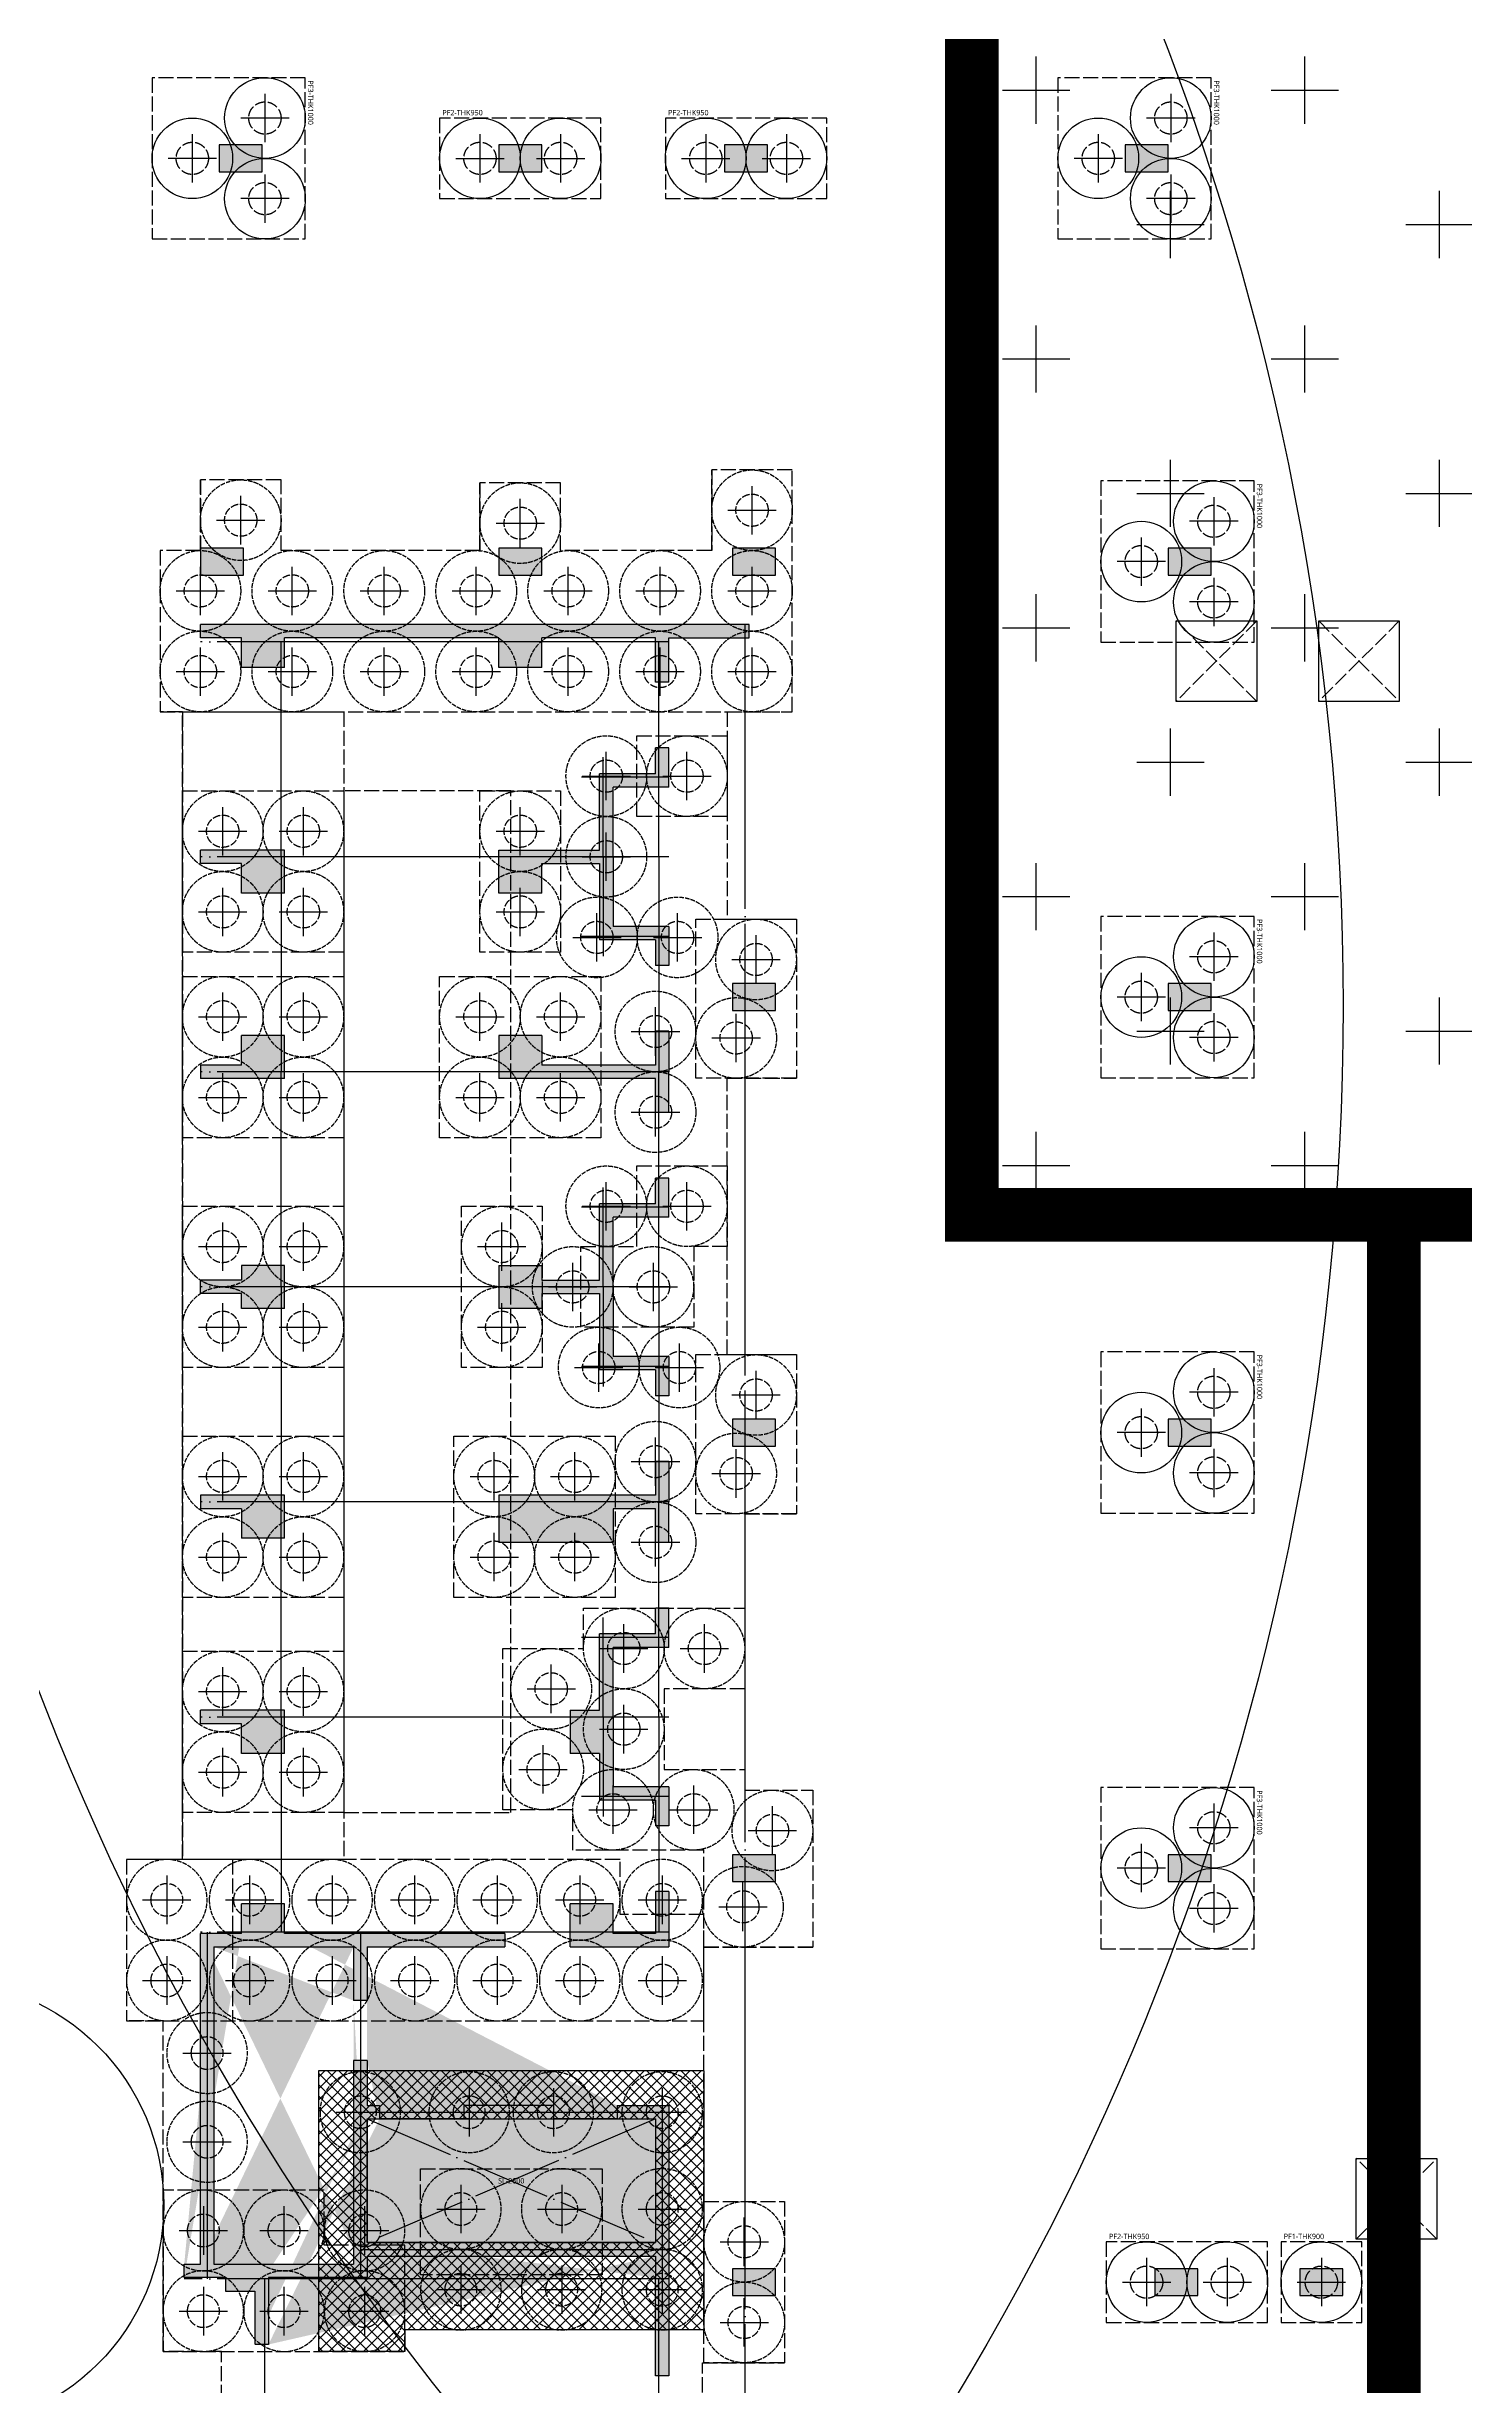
# Model space of a CAD drawing. Header units: millimetres. Extents: x 327808 to 2562540, y -728300 to 402793.
# Drawn here: x 988106 to 1014471, y -153118 to -109626 of the extents above; entities that cross this region are included whole.
import ezdxf
from ezdxf.enums import TextEntityAlignment as Align

# ---------------------------------------------------------------- set-up
doc = ezdxf.new("R2010")
doc.units = ezdxf.units.MM
doc.header["$LTSCALE"] = 140
for name, pattern in [('CEN', [62, 60, -1, 0, -1]), ('CONTINOUS', [0]), ('DDOT', [14, 12, -1, 0, -1]), ('HID', [2.5, 2, -0.5])]:
    doc.linetypes.add(name, pattern=pattern)
for name, color, linetype in [('252', 252, 'Continuous'), ('CEN', 1, 'CEN'), ('EL7', 7, 'Continuous'), ('MAT', 7, 'Continuous'), ('OPEN', 9, 'DDOT'), ('PILE', 3, 'HID'), ('PILE-P', 4, 'HID'), ('WALL', 4, 'Continuous'), ('기초꺽임', 7, 'Continuous'), ('기초꺽임-HAT', 5, 'Continuous'), ('기초연단', 3, 'Continuous'), ('끊어치기라인', 7, 'Continuous'), ('보강구간', 6, 'HID'), ('집수정-영구', 1, 'Continuous'), ('집수정-우수', 6, 'Continuous')]:
    doc.layers.add(name, color=color, linetype=linetype)
doc.layers.add('DEFPOINT', color=144, linetype='Continuous', plot=False)
doc.styles.add('맑은고딕', font='malgun.ttf')

# ---------------------------------------------------------------- blocks, each defined once
blk = doc.blocks.new('A$C762E058C')
at = {"layer": '252'}
h = blk.add_hatch(color=256, dxfattribs=at)
h.dxf.hatch_style = 1
h.paths.add_polyline_path([(93400, -71500), (92600, -71500), (92600, -72000), (93400, -72000)])
h.paths.add_polyline_path([(85300, -71500), (84500, -71500), (84500, -72000), (85300, -72000)])
h.paths.add_polyline_path([(93400, -63400), (92600, -63400), (92600, -63900), (93400, -63900)])
h.paths.add_polyline_path([(85300, -63400), (84500, -63400), (84500, -63900), (85300, -63900)])
h.paths.add_polyline_path([(93400, -55300), (92600, -55300), (92600, -55800), (93400, -55800)])
h.paths.add_polyline_path([(85300, -55300), (84500, -55300), (84500, -55800), (85300, -55800)])
h.paths.add_polyline_path([(93400, -47200), (92600, -47200), (92600, -47700), (93400, -47700)])
h.paths.add_polyline_path([(85300, -47200), (84500, -47200), (84500, -47700), (85300, -47700)])
h.paths.add_polyline_path([(93400, -39100), (92600, -39100), (92600, -39600), (93400, -39600)])
h.paths.add_polyline_path([(85300, -39100), (84500, -39100), (84500, -39600), (85300, -39600)])
h.paths.add_polyline_path([(73650, -71500), (72850, -71500), (72850, -72000), (73650, -72000)])
h.paths.add_polyline_path([(77850, -71500), (77050, -71500), (77050, -72000), (77850, -72000)])
h.paths.add_polyline_path([(68450, -71500), (67650, -71500), (67650, -72000), (68450, -72000)])
h.paths.add_polyline_path([(73650, -63400), (72850, -63400), (72850, -63900), (73650, -63900)])
h.paths.add_polyline_path([(77850, -63400), (77050, -63400), (77050, -63900), (77850, -63900)])
h.paths.add_polyline_path([(68450, -63400), (67650, -63400), (67650, -63900), (68450, -63900)])
h.paths.add_polyline_path([(73650, -55300), (72850, -55300), (72850, -55800), (73650, -55800)])
h.paths.add_polyline_path([(77850, -55300), (77050, -55300), (77050, -55800), (77850, -55800)])
h.paths.add_polyline_path([(68450, -55300), (67650, -55300), (67650, -55800), (68450, -55800)])
h.paths.add_polyline_path([(73650, -47200), (72850, -47200), (72850, -47700), (73650, -47700)])
h.paths.add_polyline_path([(77850, -47200), (77050, -47200), (77050, -47700), (77850, -47700)])
h.paths.add_polyline_path([(68450, -47200), (67650, -47200), (67650, -47700), (68450, -47700)])
h.paths.add_polyline_path([(73650, -39100), (72850, -39100), (72850, -39600), (73650, -39600)])
h.paths.add_polyline_path([(77850, -39100), (77050, -39100), (77050, -39600), (77850, -39600)])
h.paths.add_polyline_path([(68450, -39100), (67650, -39100), (67650, -39600), (68450, -39600)])
h.paths.add_polyline_path([(73650, -22900), (72850, -22900), (72850, -23400), (73650, -23400)])
h.paths.add_polyline_path([(73650, -31000), (72850, -31000), (72850, -31500), (73650, -31500)])
h.paths.add_polyline_path([(101500, -63400), (100700, -63400), (100700, -63900), (101500, -63900)])
h.paths.add_polyline_path([(101500, -41540), (100700, -41540), (100700, -42040), (101500, -42040)])
h.paths.add_polyline_path([(101500, -35500), (100700, -35500), (100700, -36000), (101500, -36000)])
h.paths.add_polyline_path([(101500, -29350), (100700, -29350), (100700, -29850), (101500, -29850)])
h.paths.add_polyline_path([(101500, -22900), (100700, -22900), (100700, -23400), (101500, -23400)])
h.paths.add_polyline_path([(68450, -22900), (67650, -22900), (67650, -23400), (68450, -23400)])
h.paths.add_polyline_path([(77850, -22900), (77050, -22900), (77050, -23400), (77850, -23400)])
h.paths.add_polyline_path([(85300, -22900), (84500, -22900), (84500, -23400), (85300, -23400)])
h.paths.add_polyline_path([(93400, -31000), (92600, -31000), (92600, -31500), (93400, -31500)])
h.paths.add_polyline_path([(77850, -31000), (77050, -31000), (77050, -31500), (77850, -31500)])
h.paths.add_polyline_path([(85300, -31000), (84500, -31000), (84500, -31500), (85300, -31500)])
h.paths.add_polyline_path([(93400, -22900), (92600, -22900), (92600, -23400), (93400, -23400)])
h.paths.add_polyline_path([(68450, -31000), (67650, -31000), (67650, -31500), (68450, -31500)])
h.paths.add_polyline_path([(101500, -47580), (100700, -47580), (100700, -48080), (101500, -48080)])
h.paths.add_polyline_path([(101500, -55300), (100700, -55300), (100700, -55800), (101500, -55800)])
h.paths.add_polyline_path([(101700, -72000), (101700, -71200), (101200, -71200), (101200, -72000)])
h.paths.add_polyline_path([(125700, -72000), (125700, -71200), (125200, -71200), (125200, -72000)])
h.paths.add_polyline_path([(117700, -72000), (117700, -71200), (117200, -71200), (117200, -72000)])
h.paths.add_polyline_path([(109700, -72000), (109700, -71200), (109200, -71200), (109200, -72000)])
h.paths.add_polyline_path([(136755, -71500), (135955, -71500), (135955, -72000), (136755, -72000)])
h.paths.add_polyline_path([(144555, -71500), (143755, -71500), (143755, -72000), (144555, -72000)])
h.paths.add_polyline_path([(133700, -72000), (133700, -71200), (133200, -71200), (133200, -72000)])
h = blk.add_hatch(color=256, dxfattribs=at)
h.dxf.hatch_style = 1
h.paths.add_polyline_path([(117550, -126950), (117550, -126150), (117050, -126150), (117050, -126950)])
h.paths.add_polyline_path([(111050, -126950), (111050, -126150), (110550, -126150), (110550, -126950)])
h.paths.add_polyline_path([(105650, -126950), (105650, -126150), (105150, -126150), (105150, -126950)])
h.paths.add_polyline_path([(101350, -126950), (101350, -126150), (100850, -126150), (100850, -126950)])
h.paths.add_polyline_path([(93250, -126950), (93250, -126150), (92750, -126150), (92750, -126950)])
h.paths.add_polyline_path([(85750, -126950), (85750, -126150), (85250, -126150), (85250, -126950)])
h.paths.add_polyline_path([(117550, -124300), (117550, -123500), (117050, -123500), (117050, -124300)])
h.paths.add_polyline_path([(105650, -124300), (105650, -123500), (105150, -123500), (105150, -124300)])
h.paths.add_polyline_path([(125700, -124300), (125700, -123500), (125200, -123500), (125200, -124300)])
h.paths.add_polyline_path([(111050, -124300), (111050, -123500), (110550, -123500), (110550, -124300)])
h.paths.add_polyline_path([(101350, -124300), (101350, -123500), (100850, -123500), (100850, -124300)])
h.paths.add_polyline_path([(85750, -124300), (85750, -123500), (85250, -123500), (85250, -124300)])
h.paths.add_polyline_path([(93250, -124300), (93250, -123500), (92750, -123500), (92750, -124300)])
h.paths.add_polyline_path([(77200, -124150), (78000, -124150), (78000, -123650), (77200, -123650)])
h.paths.add_polyline_path([(88550, -114000), (87750, -114000), (87750, -114500), (88550, -114500)])
h.paths.add_polyline_path([(88550, -117000), (87750, -117000), (87750, -117500), (88550, -117500)])
h.paths.add_polyline_path([(88550, -111000), (87750, -111000), (87750, -111500), (88550, -111500)])
h.paths.add_polyline_path([(101650, -117000), (100850, -117000), (100850, -117500), (101650, -117500)])
h.paths.add_polyline_path([(101650, -111000), (100850, -111000), (100850, -111500), (101650, -111500)])
h.paths.add_polyline_path([(93400, -117000), (92600, -117000), (92600, -117500), (93400, -117500)])
h.paths.add_polyline_path([(93400, -111000), (92600, -111000), (92600, -111500), (93400, -111500)])
h.paths.add_polyline_path([(86050, -117000), (85250, -117000), (85250, -117500), (86050, -117500)])
h.paths.add_polyline_path([(85850, -111000), (85050, -111000), (85050, -111500), (85850, -111500)])
h.paths.add_polyline_path([(78000, -117000), (77200, -117000), (77200, -117500), (78000, -117500)])
h.paths.add_polyline_path([(78000, -111000), (77200, -111000), (77200, -111500), (78000, -111500)])
h.paths.add_polyline_path([(105800, -117000), (105000, -117000), (105000, -117500), (105800, -117500)])
h.paths.add_polyline_path([(105800, -111000), (105000, -111000), (105000, -111500), (105800, -111500)])
h.paths.add_polyline_path([(111050, -111000), (110250, -111000), (110250, -111500), (111050, -111500)])
h.paths.add_polyline_path([(111050, -117000), (110250, -117000), (110250, -117500), (111050, -117500)])
h.paths.add_polyline_path([(117850, -117000), (117050, -117000), (117050, -117500), (117850, -117500)])
h.paths.add_polyline_path([(117850, -111000), (117050, -111000), (117050, -111500), (117850, -111500)])
h.paths.add_polyline_path([(125850, -117000), (125050, -117000), (125050, -117500), (125850, -117500)])
h.paths.add_polyline_path([(125850, -111000), (125050, -111000), (125050, -111500), (125850, -111500)])
h.paths.add_polyline_path([(110400, -103800), (110400, -103300), (109600, -103300), (109600, -103800)])
h.paths.add_polyline_path([(118500, -103300), (117700, -103300), (117700, -103800), (118500, -103800)])
h.paths.add_polyline_path([(111050, -107400), (110250, -107400), (110250, -107900), (111050, -107900)])
h.paths.add_polyline_path([(117850, -107400), (117050, -107400), (117050, -107900), (117850, -107900)])
h.paths.add_polyline_path([(126600, -103300), (125800, -103300), (125800, -103800), (126600, -103800)])
h.paths.add_polyline_path([(86100, -103300), (85300, -103300), (85300, -103800), (86100, -103800)])
h.paths.add_polyline_path([(86100, -95200), (85300, -95200), (85300, -95700), (86100, -95700)])
h.paths.add_polyline_path([(86100, -87100), (85300, -87100), (85300, -87600), (86100, -87600)])
h.paths.add_polyline_path([(94200, -103300), (93400, -103300), (93400, -103800), (94200, -103800)])
h.paths.add_polyline_path([(94200, -95200), (93400, -95200), (93400, -95700), (94200, -95700)])
h.paths.add_polyline_path([(94200, -87100), (93400, -87100), (93400, -87600), (94200, -87600)])
h.paths.add_polyline_path([(102300, -103300), (101500, -103300), (101500, -103800), (102300, -103800)])
h.paths.add_polyline_path([(102300, -95200), (101500, -95200), (101500, -95700), (102300, -95700)])
h.paths.add_polyline_path([(102300, -87100), (101500, -87100), (101500, -87600), (102300, -87600)])
h.paths.add_polyline_path([(110400, -95200), (109600, -95200), (109600, -95700), (110400, -95700)])
h.paths.add_polyline_path([(110400, -87100), (109600, -87100), (109600, -87600), (110400, -87600)])
h.paths.add_polyline_path([(78000, -103300), (77200, -103300), (77200, -103800), (78000, -103800)])
h.paths.add_polyline_path([(78000, -95200), (77200, -95200), (77200, -95700), (78000, -95700)])
h.paths.add_polyline_path([(78000, -87100), (77200, -87100), (77200, -87600), (78000, -87600)])
h.paths.add_polyline_path([(118500, -95200), (117700, -95200), (117700, -95700), (118500, -95700)])
h.paths.add_polyline_path([(118500, -87100), (117700, -87100), (117700, -87600), (118500, -87600)])
h.paths.add_polyline_path([(126600, -95200), (125800, -95200), (125800, -95700), (126600, -95700)])
h.paths.add_polyline_path([(126600, -87100), (125800, -87100), (125800, -87600), (126600, -87600)])
h.paths.add_polyline_path([(134050, -103300), (133250, -103300), (133250, -103800), (134050, -103800)])
h.paths.add_polyline_path([(86100, -79000), (85300, -79000), (85300, -79500), (86100, -79500)])
h.paths.add_polyline_path([(94200, -79000), (93400, -79000), (93400, -79500), (94200, -79500)])
h.paths.add_polyline_path([(102300, -79000), (101500, -79000), (101500, -79500), (102300, -79500)])
h.paths.add_polyline_path([(110400, -79000), (109600, -79000), (109600, -79500), (110400, -79500)])
h.paths.add_polyline_path([(118500, -79000), (117700, -79000), (117700, -79500), (118500, -79500)])
h.paths.add_polyline_path([(134050, -79000), (133250, -79000), (133250, -79500), (134050, -79500)])
h.paths.add_polyline_path([(126600, -79000), (125800, -79000), (125800, -79500), (126600, -79500)])
h.paths.add_polyline_path([(73650, -79000), (72850, -79000), (72850, -79500), (73650, -79500)])
h.paths.add_polyline_path([(136755, -79000), (135955, -79000), (135955, -79500), (136755, -79500)])
h.paths.add_polyline_path([(68100, -79000), (67300, -79000), (67300, -79500), (68100, -79500)])
h.paths.add_polyline_path([(78000, -79000), (77200, -79000), (77200, -79500), (78000, -79500)])
h = blk.add_hatch(color=256, dxfattribs=at)
h.dxf.hatch_style = 1
h.paths.add_polyline_path([(68065, -123715), (68315, -123715), (68315, -122920), (68565, -122920), (68565, -124265), (74155, -124265), (74155, -123495), (75765, -123495), (75765, -123015), (76015, -123015), (76015, -123745), (74405, -123745), (74405, -124390), (74405, -125035), (76015, -125035), (76015, -125765), (75765, -125765), (75765, -125285), (74155, -125285), (74155, -124515), (68565, -124515), (68565, -125860), (68315, -125860), (68315, -124515), (67000, -124515), (67000, -124265), (68065, -124265)])
h.paths.add_polyline_path([(68565, -117500), (68565, -117000), (68565, -115715), (74155, -115715), (74155, -116485), (75765, -116485), (75765, -116965), (76015, -116965), (76015, -116235), (74405, -116235), (74405, -115590), (74405, -114945), (76015, -114945), (76015, -114215), (75765, -114215), (75765, -114695), (74155, -114695), (74155, -115465), (68565, -115465), (68565, -114120), (68315, -114120), (68315, -115465), (67000, -115465), (67000, -115715), (68315, -115715), (68315, -117000), (67765, -117000), (67765, -117500)])
h.paths.add_polyline_path([(76015, -118185), (75765, -118185), (75765, -119865), (68565, -119865), (68565, -118770), (68315, -118770), (68315, -119865), (67000, -119865), (67000, -120115), (68315, -120115), (68315, -121210), (68565, -121210), (68565, -120115), (75765, -120115), (75765, -121795), (76015, -121795), (76015, -119990)])
h.paths.add_polyline_path([(74175, -105015), (74175, -104215), (74975, -104215), (74975, -104765), (75765, -104765), (75765, -103985), (76015, -103985), (76015, -105015)])
h.paths.add_polyline_path([(76015, -87985), (75765, -87985), (75765, -88615), (73650, -88615), (73650, -88065), (72850, -88065), (72850, -88865), (75765, -88865), (75765, -89495), (76015, -89495), (76015, -88740)])
h.paths.add_polyline_path([(72850, -92340), (73650, -92340), (73650, -92615), (74725, -92615), (74725, -91195), (75765, -91195), (75765, -90715), (76015, -90715), (76015, -91445), (74975, -91445), (74975, -92740), (74975, -94035), (76015, -94035), (76015, -94765), (75765, -94765), (75765, -94285), (74725, -94285), (74725, -92865), (73650, -92865), (73650, -93140), (72850, -93140)])
h.paths.add_polyline_path([(68065, -92340), (68065, -92615), (67300, -92615), (67300, -92865), (68065, -92865), (68065, -93140), (68865, -93140), (68865, -92340)])
h.paths.add_polyline_path([(73650, -81220), (72850, -81220), (72850, -80670), (68865, -80670), (68865, -81220), (68065, -81220), (68065, -80670), (67300, -80670), (67300, -80420), (77505, -80420), (77505, -80670), (76015, -80670), (76015, -81495), (75765, -81495), (75765, -80670), (73650, -80670)])
h.paths.add_polyline_path([(74725, -101415), (74175, -101415), (74175, -100615), (74725, -100615), (74725, -99195), (75765, -99195), (75765, -98715), (76015, -98715), (76015, -99445), (74975, -99445), (74975, -100740), (74975, -102035), (76015, -102035), (76015, -102765), (75765, -102765), (75765, -102285), (74725, -102285)])
h.paths.add_polyline_path([(74975, -97495), (72850, -97495), (72850, -96615), (75765, -96615), (75765, -95985), (76015, -95985), (76015, -96740), (76015, -97495), (75765, -97495), (75765, -96865), (74975, -96865)])
h.paths.add_polyline_path([(73650, -85415), (72850, -85415), (72850, -84615), (74725, -84615), (74725, -83195), (75765, -83195), (75765, -82715), (76015, -82715), (76015, -83445), (74975, -83445), (74975, -84740), (74975, -86035), (76015, -86035), (76015, -86765), (75765, -86765), (75765, -86285), (74725, -86285), (74725, -84865), (73650, -84865)])
h.paths.add_polyline_path([(68065, -88615), (68065, -88065), (68865, -88065), (68865, -88865), (67300, -88865), (67300, -88615)])
h.paths.add_polyline_path([(68865, -100615), (67300, -100615), (67300, -100865), (68065, -100865), (68065, -101415), (68865, -101415)])
h.paths.add_polyline_path([(67300, -96615), (67300, -96865), (68065, -96865), (68065, -97415), (68865, -97415), (68865, -96615)])
h.paths.add_polyline_path([(68865, -84615), (67300, -84615), (67300, -84865), (68065, -84865), (68065, -85415), (68865, -85415)])
edge = h.paths.add_edge_path()
edge.add_line((67765, -111415), (68315, -111415))
edge.add_line((67765, -111165), (67765, -111415))
edge.add_line((70630, -107965), (70630, -108215))
edge.add_line((68565, -112410), (68315, -112410))
edge.add_line((70400, -107965), (70630, -107965))
edge.add_line((70400, -108215), (70630, -108215))
edge.add_line((70400, -107125), (70150, -107125))
edge.add_line((70400, -106015), (70150, -106015))
edge.add_line((70400, -110765), (70400, -111165))
edge.add_line((70400, -108215), (70400, -110515))
edge.add_line((70400, -107125), (70400, -107965))
edge.add_line((70400, -105015), (70400, -106015))
edge.add_line((70150, -107125), (70150, -110915))
edge.add_line((70150, -105015), (70150, -106015))
edge.add_line((67550, -105015), (67550, -110915))
edge.add_line((67550, -110915), (70150, -110915))
edge.add_line((67000, -110915), (67300, -110915))
edge.add_line((67000, -111165), (67000, -110915))
edge.add_line((67550, -105015), (70150, -105015))
edge.add_line((67300, -110915), (67300, -104765))
edge.add_line((70400, -111165), (68565, -111165))
edge.add_line((68315, -111415), (68315, -112400))
edge.add_line((68565, -111165), (68565, -112410))
edge.add_line((67765, -111165), (67000, -111165))
edge.add_line((68065, -104765), (68065, -104215))
edge.add_line((68865, -104215), (68065, -104215))
edge.add_line((68865, -104765), (68865, -104215))
edge.add_line((68065, -104765), (67300, -104765))
edge.add_line((72965, -104765), (72965, -105015))
edge.add_line((70400, -105015), (72965, -105015))
edge.add_line((72965, -104765), (68865, -104765))
edge.add_line((75055, -107965), (75055, -108215))
edge.add_line((75055, -107965), (76015, -107965))
edge.add_line((75055, -108215), (75765, -108215))
edge.add_line((75765, -110765), (75765, -111165))
edge.add_line((75765, -108215), (75765, -110515))
edge.add_line((76015, -107965), (76015, -111165))
edge.add_line((76015, -112995), (75765, -112995))
edge.add_line((76015, -112995), (76015, -111165))
edge.add_line((75765, -112995), (75765, -111165))
edge.add_line((70400, -110515), (75765, -110515))
edge.add_line((70400, -110765), (75765, -110765))
h = blk.add_hatch(color=256, dxfattribs=at)
h.dxf.hatch_style = 1
h.paths.add_polyline_path([(76015, -107965), (75055, -107965), (75055, -108215), (75765, -108215), (75765, -110515), (70400, -110515), (70400, -108215), (70630, -108215), (70630, -107965), (70400, -107965), (70400, -107125), (70150, -107125), (70150, -110915), (67550, -110915), (67550, -105015), (70150, -105015), (70150, -106015), (70400, -106015), (70400, -105015), (72965, -105015), (72965, -104765), (68865, -104765), (68865, -104215), (68065, -104215), (68065, -104765), (67300, -104765), (67300, -110915), (67000, -110915), (67000, -111165), (67765, -111165), (67765, -111415), (68315, -111415), (68315, -112410), (68565, -112410), (68565, -111165), (70400, -111165), (70400, -110765), (75765, -110765), (75765, -111165), (75765, -112995), (76015, -112995)])
h = blk.add_hatch(color=256, dxfattribs=at)
h.dxf.hatch_style = 1
h.paths.add_polyline_path([(7565, -107965), (5900, -107965), (5900, -108215), (7565, -108215)])
h.paths.add_polyline_path([(109050, -107400), (106350, -107400), (106350, -110300), (109050, -110300)])
h.paths.add_polyline_path([(106550, -110100), (106550, -107600), (108850, -107600), (108850, -110100)], flags=16)
h.paths.add_polyline_path([(41550, -114300), (38850, -114300), (38850, -117200), (41550, -117200)])
h.paths.add_polyline_path([(41350, -114500), (41350, -117000), (39050, -117000), (39050, -114500)], flags=16)
h.paths.add_polyline_path([(73865, -107965), (72200, -107965), (72200, -108215), (73865, -108215)])
h.paths.add_polyline_path([(140465, -107965), (138800, -107965), (138800, -108215), (140465, -108215)])
blk = doc.blocks.new('PILE-P')
at = {"layer": 'DEFPOINT'}
blk.add_circle((0, 0), 750, dxfattribs=at)
at = {"layer": 'PILE-P', "color": 4, "linetype": 'CONTINOUS'}
for p, q in [((0, -450), (0, 450)), ((-450, 0), (450, 0))]:
    blk.add_line(p, q, dxfattribs=at)
at = {"layer": 'PILE-P', "linetype": 'HID', "ltscale": 0.7}
blk.add_circle((0, 0), 300, dxfattribs=at)
blk = doc.blocks.new('PF1')
at = {"layer": 'MAT', "linetype": 'HID'}
blk.add_lwpolyline([(-750, -750), (750, -750), (750, 750), (-750, 750)], close=True, dxfattribs=at)
at = {"layer": 'PILE-P', "rotation": 270}
blk.add_blockref('PILE-P', (0, 0), dxfattribs=at)
at = {"layer": 'DEFPOINT', "color": 1, "style": '맑은고딕'}
blk.add_text('PF1-THK900', height=100, dxfattribs=at).set_placement((-700, 850), align=Align.MIDDLE_LEFT)
blk = doc.blocks.new('PF2')
at = {"layer": 'MAT', "linetype": 'HID'}
blk.add_lwpolyline([(-1500, -750), (1500, -750), (1500, 750), (-1500, 750)], close=True, dxfattribs=at)
at = {"layer": 'PILE-P', "rotation": 270}
for p in [(-750, 0), (750, 0)]:
    blk.add_blockref('PILE-P', p, dxfattribs=at)
at = {"layer": 'DEFPOINT', "color": 1, "style": '맑은고딕'}
blk.add_text('PF2-THK950', height=100, dxfattribs=at).set_placement((-1450, 850), align=Align.MIDDLE_LEFT)
blk = doc.blocks.new('PF3')
at = {"layer": 'MAT', "linetype": 'HID'}
blk.add_lwpolyline([(-1500, -1650), (1500, -1650), (1500, 1200), (-1500, 1200)], close=True, dxfattribs=at)
at = {"layer": 'PILE-P', "rotation": 270}
for p in [(-750, 450), (750, 450), (0, -900)]:
    blk.add_blockref('PILE-P', p, dxfattribs=at)
at = {"layer": 'DEFPOINT', "color": 1, "style": '맑은고딕'}
blk.add_text('PF3-THK1000', height=100, dxfattribs=at).set_placement((-1450, 1300), align=Align.MIDDLE_LEFT)
blk = doc.blocks.new('PILE-600')
at = {"layer": 'DEFPOINT', "color": 173, "linetype": 'HID', "ltscale": 0.3}
blk.add_circle((0, 0), 750, dxfattribs=at)
at = {"layer": 'PILE', "linetype": 'Continuous'}
for p, q in [((0, -450), (0, 450)), ((-450, 0), (450, 0))]:
    blk.add_line(p, q, dxfattribs=at)
at = {"layer": 'PILE', "ltscale": 0.5}
blk.add_circle((0, 0), 300, dxfattribs=at)
blk = doc.blocks.new('집수정-1.5x1.5-영구')
at = {"layer": '집수정-영구', "linetype": 'HID'}
for p, q in [((1500, 0), (0, 1500)), ((0, 0), (1500, 1500))]:
    blk.add_line(p, q, dxfattribs=at)
at = {"layer": '집수정-영구'}
blk.add_lwpolyline([(0, 0), (0, 1500), (1500, 1500), (1500, 0)], close=True, dxfattribs=at)
blk = doc.blocks.new('영구집수정')
at = {"layer": '집수정-영구', "rotation": 90}
blk.add_blockref('집수정-1.5x1.5-영구', (86950, -81850), dxfattribs=at)

msp = doc.modelspace()

# ---------------------------------------------------------------- hatches: boundary and pattern name
at = {"layer": '기초꺽임'}
h = msp.add_hatch(dxfattribs=at)
h.set_pattern_fill('CROSS', color=6, scale=10000)
h.set_pattern_definition([(0, (70880.7, -460434.6), (2500, 2500), [1250, -3750]), (90, (71505.7, -461059.6), (-2500, 2500), [1250, -3750])])
h.paths.add_polyline_path([(985461.5, -108327.2), (1005312.2, -108327.2), (1005313.9, -131505.2), (1037254.7, -131502.9), (1037712.2, -107735.2), (1020512.6, -107646.7), (1020512.2, -91630.2), (987625, -91648), (987426.2, -71705.2), (971521.4, -71550.8), (971386.9, -107841.7), (923137.2, -107857.2), (923137.2, -117355.2), (946812.2, -117355.2), (946812.2, -131611.5), (985461.4, -131505.2)])
at = {"layer": '기초꺽임-HAT'}
h = msp.add_hatch(dxfattribs=at)
h.set_pattern_fill('ANSI37', color=256, scale=1200, style=0)
h.set_pattern_definition([(45, (805353.66, -238250.81), (-106.06602, 106.06602), []), (135, (805353.66, -238250.81), (-106.06602, -106.06602), [])])
h.paths.add_polyline_path([(994063.7, -148165.8), (999428.7, -148165.8), (999428.7, -150465.8), (994063.7, -150465.8)], flags=16)
h.paths.add_polyline_path([(1000328.7, -152090.8), (994768.7, -152090.8), (994768.7, -152490.8), (993163.7, -152490.8), (993163.7, -147265.8), (1000328.7, -147265.8)])

# ---------------------------------------------------------------- linework, layer by layer
at = {"layer": 'CEN'}
for p, q in [((1001098.7, -169060.8), (1001098.7, -120370.8)), ((999678.7, -120690.8), (990963.7, -120690.8)), ((992463.7, -124690.8), (992463.7, -120690.8)), ((999493.7, -124690.8), (999493.7, -120690.8)), ((998453.7, -124690.8), (998453.7, -122840.8)), ((999678.7, -123210.8), (998053.7, -123210.8)), ((999678.7, -124690.8), (990963.7, -124690.8)), ((999678.7, -124690.8), (990963.7, -124690.8)), ((992463.7, -124690.8), (992463.7, -128690.8)), ((998453.7, -124690.8), (998453.7, -126540.8)), ((999493.7, -124690.8), (999493.7, -128690.8)), ((999678.7, -126170.8), (998053.7, -126170.8)), ((999678.7, -128690.8), (990963.7, -128690.8)), ((999678.7, -128690.8), (990963.7, -128690.8)), ((992463.7, -132690.8), (992463.7, -128690.8)), ((999493.7, -132690.8), (999493.7, -128690.8)), ((998453.7, -132690.8), (998453.7, -130840.8)), ((999678.7, -131210.8), (998053.7, -131210.8)), ((999678.7, -132690.8), (990963.7, -132690.8)), ((999678.7, -132690.8), (990963.7, -132690.8)), ((992463.7, -132690.8), (992463.7, -136690.8)), ((998453.7, -132690.8), (998453.7, -134540.8)), ((999493.7, -132690.8), (999493.7, -136690.8)), ((999678.7, -134170.8), (998053.7, -134170.8)), ((999678.7, -136690.8), (990963.7, -136690.8)), ((999678.7, -136690.8), (990963.7, -136690.8)), ((992463.7, -140690.8), (992463.7, -136690.8)), ((999493.7, -140690.8), (999493.7, -136690.8)), ((998453.7, -140690.8), (998453.7, -138840.8)), ((999678.7, -139210.8), (998053.7, -139210.8)), ((999678.7, -140690.8), (990963.7, -140690.8)), ((999678.7, -140690.8), (990963.7, -140690.8)), ((992463.7, -140690.8), (992463.7, -144690.8)), ((998453.7, -140690.8), (998453.7, -142540.8)), ((999493.7, -140690.8), (999493.7, -144690.8)), ((999678.7, -142170.8), (998053.7, -142170.8)), ((999678.7, -144690.8), (990963.7, -144690.8)), ((991088.7, -144690.8), (991088.7, -151140.8)), ((993938.7, -144690.8), (993938.7, -151140.8)), ((993938.7, -148040.8), (999678.7, -148040.8)), ((999553.7, -147915.8), (999553.7, -151140.8)), ((993938.7, -150590.8), (999678.7, -150590.8)), ((999678.7, -151140.8), (990663.7, -151140.8)), ((992163.7, -155540.8), (992163.7, -151140.8)), ((999493.7, -155540.8), (999493.7, -151140.8))]:
    msp.add_line(p, q, dxfattribs=at)
at = {"layer": 'EL7'}
for p, q in [((995963.7, -148165.8), (994293.7, -148165.8)), ((998718.7, -148165.8), (997528.7, -148165.8))]:
    msp.add_line(p, q, dxfattribs=at)
at = {"layer": 'OPEN'}
for p, q in [((994063.7, -148165.8), (999428.7, -150465.8)), ((999428.7, -148165.8), (994063.7, -150465.8))]:
    msp.add_line(p, q, dxfattribs=at)
at = {"layer": 'WALL'}
for p, q in [((991313.7, -111450.8), (991313.7, -111950.8)), ((992113.7, -111450.8), (991313.7, -111450.8)), ((992113.7, -111950.8), (992113.7, -111450.8)), ((996513.7, -111450.8), (996513.7, -111950.8)), ((997313.7, -111450.8), (996513.7, -111450.8)), ((997313.7, -111950.8), (997313.7, -111450.8)), ((1000713.7, -111450.8), (1000713.7, -111950.8)), ((1001513.7, -111450.8), (1000713.7, -111450.8)), ((1001513.7, -111950.8), (1001513.7, -111450.8)), ((1008163.7, -111450.8), (1008163.7, -111950.8)), ((1008963.7, -111450.8), (1008163.7, -111450.8)), ((1008963.7, -111950.8), (1008963.7, -111450.8)), ((991313.7, -111950.8), (992113.7, -111950.8)), ((996513.7, -111950.8), (997313.7, -111950.8)), ((1000713.7, -111950.8), (1001513.7, -111950.8)), ((1008163.7, -111950.8), (1008963.7, -111950.8)), ((990963.7, -118950.8), (990963.7, -119450.8)), ((991763.7, -118950.8), (990963.7, -118950.8)), ((991763.7, -119450.8), (991763.7, -118950.8)), ((996513.7, -118950.8), (996513.7, -119450.8)), ((997313.7, -118950.8), (996513.7, -118950.8)), ((997313.7, -119450.8), (997313.7, -118950.8)), ((1000863.7, -118950.8), (1000863.7, -119450.8)), ((1001663.7, -118950.8), (1000863.7, -118950.8)), ((1001663.7, -119450.8), (1001663.7, -118950.8)), ((1008963.7, -118950.8), (1008963.7, -119450.8)), ((1009763.7, -118950.8), (1008963.7, -118950.8)), ((1009763.7, -119450.8), (1009763.7, -118950.8)), ((990963.7, -119450.8), (991763.7, -119450.8)), ((996513.7, -119450.8), (997313.7, -119450.8)), ((1000863.7, -119450.8), (1001663.7, -119450.8)), ((1008963.7, -119450.8), (1009763.7, -119450.8)), ((990963.7, -120620.8), (990963.7, -120370.8)), ((1001168.7, -120370.8), (990963.7, -120370.8)), ((1001168.7, -120620.8), (1001168.7, -120370.8)), ((991728.7, -120620.8), (990963.7, -120620.8)), ((991728.7, -121170.8), (991728.7, -120620.8)), ((992528.7, -121170.8), (992528.7, -120620.8)), ((996513.7, -120620.8), (992528.7, -120620.8)), ((996513.7, -121170.8), (996513.7, -120620.8)), ((999428.7, -120620.8), (997313.7, -120620.8)), ((997313.7, -121170.8), (997313.7, -120620.8)), ((999428.7, -121445.8), (999428.7, -120620.8)), ((999678.7, -120620.8), (1001168.7, -120620.8)), ((999678.7, -121445.8), (999678.7, -120620.8)), ((992528.7, -121170.8), (991728.7, -121170.8)), ((997313.7, -121170.8), (996513.7, -121170.8)), ((999678.7, -121445.8), (999428.7, -121445.8)), ((999428.7, -123145.8), (999428.7, -122665.8)), ((999678.7, -122665.8), (999428.7, -122665.8)), ((999678.7, -123395.8), (999678.7, -122665.8)), ((998388.7, -124565.8), (998388.7, -123145.8)), ((999428.7, -123145.8), (998388.7, -123145.8)), ((998638.7, -124690.8), (998638.7, -123395.8)), ((999678.7, -123395.8), (998638.7, -123395.8)), ((990963.7, -124815.8), (990963.7, -124565.8)), ((992528.7, -124565.8), (990963.7, -124565.8)), ((991728.7, -124815.8), (990963.7, -124815.8)), ((991728.7, -125365.8), (991728.7, -124815.8)), ((992528.7, -125365.8), (992528.7, -124565.8)), ((996513.7, -124565.8), (998388.7, -124565.8)), ((996513.7, -125365.8), (996513.7, -124565.8)), ((997313.7, -124815.8), (998388.7, -124815.8)), ((997313.7, -125365.8), (997313.7, -124815.8)), ((998388.7, -124815.8), (998388.7, -126235.8)), ((998638.7, -124690.8), (998638.7, -125985.8)), ((992528.7, -125365.8), (991728.7, -125365.8)), ((997313.7, -125365.8), (996513.7, -125365.8)), ((999678.7, -125985.8), (998638.7, -125985.8)), ((999678.7, -125985.8), (999678.7, -126715.8)), ((999428.7, -126235.8), (998388.7, -126235.8)), ((999428.7, -126235.8), (999428.7, -126715.8)), ((999678.7, -126715.8), (999428.7, -126715.8)), ((1000863.7, -127050.8), (1000863.7, -127550.8)), ((1001663.7, -127050.8), (1000863.7, -127050.8)), ((1001663.7, -127550.8), (1001663.7, -127050.8)), ((1008963.7, -127050.8), (1008963.7, -127550.8)), ((1009763.7, -127050.8), (1008963.7, -127050.8)), ((1009763.7, -127550.8), (1009763.7, -127050.8)), ((1000863.7, -127550.8), (1001663.7, -127550.8)), ((1008963.7, -127550.8), (1009763.7, -127550.8)), ((992528.7, -128015.8), (991728.7, -128015.8)), ((991728.7, -128565.8), (991728.7, -128015.8)), ((992528.7, -128815.8), (992528.7, -128015.8)), ((996513.7, -128015.8), (996513.7, -128815.8)), ((997313.7, -128015.8), (996513.7, -128015.8)), ((997313.7, -128015.8), (997313.7, -128565.8)), ((999428.7, -127935.8), (999428.7, -128565.8)), ((999678.7, -127935.8), (999428.7, -127935.8)), ((999678.7, -127935.8), (999678.7, -128690.8)), ((991728.7, -128565.8), (990963.7, -128565.8)), ((990963.7, -128565.8), (990963.7, -128815.8)), ((999428.7, -128565.8), (997313.7, -128565.8)), ((999678.7, -129445.8), (999678.7, -128690.8)), ((992528.7, -128815.8), (990963.7, -128815.8)), ((999428.7, -128815.8), (996513.7, -128815.8)), ((999428.7, -129445.8), (999428.7, -128815.8)), ((999678.7, -129445.8), (999428.7, -129445.8)), ((999428.7, -131145.8), (999428.7, -130665.8)), ((999678.7, -130665.8), (999428.7, -130665.8)), ((999678.7, -131395.8), (999678.7, -130665.8)), ((998388.7, -132565.8), (998388.7, -131145.8)), ((999428.7, -131145.8), (998388.7, -131145.8)), ((998638.7, -132690.8), (998638.7, -131395.8)), ((999678.7, -131395.8), (998638.7, -131395.8)), ((990963.7, -132815.8), (990963.7, -132565.8)), ((991728.7, -132565.8), (990963.7, -132565.8)), ((992528.7, -132290.8), (991728.7, -132290.8)), ((991728.7, -132290.8), (991728.7, -132565.8)), ((992528.7, -133090.8), (992528.7, -132290.8)), ((996513.7, -132290.8), (996513.7, -133090.8)), ((996513.7, -132290.8), (997313.7, -132290.8)), ((997313.7, -132290.8), (997313.7, -132565.8)), ((997313.7, -132565.8), (998388.7, -132565.8)), ((991728.7, -132815.8), (990963.7, -132815.8)), ((991728.7, -133090.8), (991728.7, -132815.8)), ((997313.7, -132815.8), (998388.7, -132815.8)), ((997313.7, -132815.8), (997313.7, -133090.8)), ((998388.7, -132815.8), (998388.7, -134235.8)), ((998638.7, -132690.8), (998638.7, -133985.8)), ((992528.7, -133090.8), (991728.7, -133090.8)), ((997313.7, -133090.8), (996513.7, -133090.8)), ((999428.7, -134235.8), (998388.7, -134235.8)), ((999678.7, -133985.8), (998638.7, -133985.8)), ((999428.7, -134235.8), (999428.7, -134715.8)), ((999678.7, -133985.8), (999678.7, -134715.8)), ((999678.7, -134715.8), (999428.7, -134715.8)), ((1000863.7, -135150.8), (1000863.7, -135650.8)), ((1001663.7, -135150.8), (1000863.7, -135150.8)), ((1001663.7, -135650.8), (1001663.7, -135150.8)), ((1008963.7, -135150.8), (1008963.7, -135650.8)), ((1009763.7, -135150.8), (1008963.7, -135150.8)), ((1009763.7, -135650.8), (1009763.7, -135150.8)), ((1000863.7, -135650.8), (1001663.7, -135650.8)), ((1008963.7, -135650.8), (1009763.7, -135650.8)), ((999428.7, -135935.8), (999428.7, -136565.8)), ((999678.7, -135935.8), (999428.7, -135935.8)), ((999678.7, -135935.8), (999678.7, -136690.8)), ((992528.7, -136565.8), (990963.7, -136565.8)), ((990963.7, -136565.8), (990963.7, -136815.8)), ((992528.7, -137365.8), (992528.7, -136565.8)), ((999428.7, -136565.8), (996513.7, -136565.8)), ((996513.7, -136565.8), (996513.7, -137445.8)), ((991728.7, -136815.8), (990963.7, -136815.8)), ((991728.7, -136815.8), (991728.7, -137365.8)), ((999428.7, -136815.8), (998638.7, -136815.8)), ((998638.7, -136815.8), (998638.7, -137445.8)), ((999428.7, -137445.8), (999428.7, -136815.8)), ((999678.7, -137445.8), (999678.7, -136690.8)), ((992528.7, -137365.8), (991728.7, -137365.8)), ((998638.7, -137445.8), (996513.7, -137445.8)), ((999678.7, -137445.8), (999428.7, -137445.8)), ((999428.7, -139145.8), (999428.7, -138665.8)), ((999678.7, -138665.8), (999428.7, -138665.8)), ((999678.7, -139395.8), (999678.7, -138665.8)), ((998388.7, -140565.8), (998388.7, -139145.8)), ((999428.7, -139145.8), (998388.7, -139145.8)), ((998638.7, -140690.8), (998638.7, -139395.8)), ((999678.7, -139395.8), (998638.7, -139395.8)), ((990963.7, -140815.8), (990963.7, -140565.8)), ((992528.7, -140565.8), (990963.7, -140565.8)), ((991728.7, -140815.8), (990963.7, -140815.8)), ((991728.7, -141365.8), (991728.7, -140815.8)), ((992528.7, -141365.8), (992528.7, -140565.8)), ((997838.7, -140565.8), (998388.7, -140565.8)), ((997838.7, -140565.8), (997838.7, -141365.8)), ((998638.7, -140690.8), (998638.7, -141985.8)), ((992528.7, -141365.8), (991728.7, -141365.8)), ((998388.7, -141365.8), (997838.7, -141365.8)), ((998388.7, -141365.8), (998388.7, -142235.8)), ((999678.7, -141985.8), (998638.7, -141985.8)), ((999678.7, -141985.8), (999678.7, -142715.8)), ((999428.7, -142235.8), (998388.7, -142235.8)), ((999428.7, -142235.8), (999428.7, -142715.8)), ((999678.7, -142715.8), (999428.7, -142715.8)), ((1000863.7, -143250.8), (1000863.7, -143750.8)), ((1001663.7, -143250.8), (1000863.7, -143250.8)), ((1001663.7, -143750.8), (1001663.7, -143250.8)), ((1008963.7, -143250.8), (1008963.7, -143750.8)), ((1009763.7, -143250.8), (1008963.7, -143250.8)), ((1009763.7, -143750.8), (1009763.7, -143250.8)), ((999428.7, -143935.8), (999428.7, -144715.8)), ((999678.7, -143935.8), (999428.7, -143935.8)), ((999678.7, -143935.8), (999678.7, -144965.8)), ((1000863.7, -143750.8), (1001663.7, -143750.8)), ((1008963.7, -143750.8), (1009763.7, -143750.8)), ((992528.7, -144165.8), (991728.7, -144165.8)), ((991728.7, -144715.8), (991728.7, -144165.8)), ((992528.7, -144715.8), (992528.7, -144165.8)), ((998638.7, -144165.8), (997838.7, -144165.8)), ((997838.7, -144965.8), (997838.7, -144165.8)), ((998638.7, -144715.8), (998638.7, -144165.8)), ((991728.7, -144715.8), (990963.7, -144715.8)), ((990963.7, -150865.8), (990963.7, -144715.8)), ((996628.7, -144715.8), (992528.7, -144715.8)), ((996628.7, -144715.8), (996628.7, -144965.8)), ((999428.7, -144715.8), (998638.7, -144715.8)), ((991213.7, -144965.8), (993813.7, -144965.8)), ((991213.7, -144965.8), (991213.7, -150865.8)), ((993813.7, -144965.8), (993813.7, -145965.8)), ((994063.7, -144965.8), (996628.7, -144965.8)), ((994063.7, -144965.8), (994063.7, -145965.8)), ((997838.7, -144965.8), (999678.7, -144965.8)), ((994063.7, -145965.8), (993813.7, -145965.8)), ((993813.7, -147075.8), (993813.7, -150865.8)), ((994063.7, -147075.8), (993813.7, -147075.8)), ((994063.7, -147075.8), (994063.7, -147915.8)), ((994063.7, -147915.8), (994293.7, -147915.8)), ((994063.7, -148165.8), (994063.7, -150465.8)), ((994063.7, -148165.8), (994293.7, -148165.8)), ((994293.7, -147915.8), (994293.7, -148165.8)), ((997528.7, -147915.8), (995863.7, -147915.8)), ((995863.7, -147915.8), (995863.7, -148165.8)), ((995863.7, -148165.8), (997528.7, -148165.8)), ((997528.7, -147915.8), (997528.7, -148165.8)), ((998718.7, -147915.8), (999678.7, -147915.8)), ((998718.7, -147915.8), (998718.7, -148165.8)), ((998718.7, -148165.8), (999428.7, -148165.8)), ((999428.7, -148165.8), (999428.7, -150465.8)), ((999678.7, -147915.8), (999678.7, -152945.8)), ((994063.7, -150465.8), (999428.7, -150465.8)), ((990663.7, -151115.8), (990663.7, -150865.8)), ((990663.7, -150865.8), (990963.7, -150865.8)), ((991213.7, -150865.8), (993813.7, -150865.8)), ((994063.7, -150715.8), (994063.7, -151115.8)), ((994063.7, -150715.8), (999428.7, -150715.8)), ((999428.7, -150715.8), (999428.7, -151115.8)), ((991428.7, -151115.8), (990663.7, -151115.8)), ((991428.7, -151115.8), (991428.7, -151365.8)), ((992228.7, -151115.8), (992228.7, -152360.8)), ((994063.7, -151115.8), (992228.7, -151115.8)), ((999428.7, -152945.8), (999428.7, -151115.8)), ((1000863.7, -150950.8), (1000863.7, -151450.8)), ((1001663.7, -150950.8), (1000863.7, -150950.8)), ((1001663.7, -151450.8), (1001663.7, -150950.8)), ((1008713.7, -150950.8), (1008713.7, -151450.8)), ((1009513.7, -150950.8), (1008713.7, -150950.8)), ((1009513.7, -151450.8), (1009513.7, -150950.8)), ((1011413.7, -150950.8), (1011413.7, -151450.8)), ((1012213.7, -150950.8), (1011413.7, -150950.8)), ((1012213.7, -151450.8), (1012213.7, -150950.8)), ((991428.7, -151365.8), (991978.7, -151365.8)), ((991978.7, -151365.8), (991978.7, -152350.8)), ((1000863.7, -151450.8), (1001663.7, -151450.8)), ((1008713.7, -151450.8), (1009513.7, -151450.8)), ((1011413.7, -151450.8), (1012213.7, -151450.8)), ((992228.7, -152360.8), (991978.7, -152360.8)), ((999678.7, -152945.8), (999428.7, -152945.8))]:
    msp.add_line(p, q, dxfattribs=at)
at = {"layer": '기초꺽임', "color": 165, "true_color": 0x5e67af, "const_width": 1000}
msp.add_lwpolyline([(1005313.7, -131350.8), (1005313.7, -108150.8), (985463, -108150.8), (985488.7, -131350.8), (977383.7, -131464), (977383.7, -171304.2), (1013163.7, -171304.2), (1013163.7, -131350.8), (1005313.7, -131350.8)], dxfattribs=at)
at = {"layer": '기초꺽임', "color": 241, "true_color": 0xf7abae, "const_width": 1000}
msp.add_lwpolyline([(1037713.7, -169910.8), (1013163.7, -169910.8), (1013163.7, -131350.8), (1037710.8, -131348.4), (1037713.7, -169910.8)], dxfattribs=at)
at = {"layer": '기초꺽임'}
for points in [[(1000328.7, -152090.8), (994768.7, -152090.8), (994768.7, -152490.8), (993163.7, -152490.8), (993163.7, -147265.8), (1000328.7, -147265.8)], [(994063.7, -148165.8), (999428.7, -148165.8), (999428.7, -150465.8), (994063.7, -150465.8)], [(994063.7, -148165.8), (999428.7, -148165.8), (999428.7, -150465.8), (994063.7, -150465.8)]]:
    msp.add_lwpolyline(points, close=True, dxfattribs=at)
at = {"layer": '기초꺽임', "color": 240, "true_color": 0xed1f24}
msp.add_circle((1034617.9, -122196.9), 50000, dxfattribs=at)
at = {"layer": '기초꺽임', "color": 241, "true_color": 0xf7abae}
msp.add_circle((962217.9, -127466.3), 50000, dxfattribs=at)
at = {"layer": '기초꺽임', "color": 0, "linetype": 'ByBlock'}
msp.add_circle((986103.6, -149766.6), 4178.7, dxfattribs=at)
at = {"layer": '기초연단', "linetype": 'HID'}
for p, q in [((992463.7, -117680.8), (990963.7, -117680.8)), ((990963.7, -118995.8), (990963.7, -117680.8)), ((992463.7, -118995.8), (992463.7, -117680.8)), ((997663.7, -117735.8), (996163.7, -117735.8)), ((996163.7, -118995.8), (996163.7, -117735.8)), ((997663.7, -118995.8), (997663.7, -117735.8)), ((1001973.7, -117495.8), (1000473.7, -117495.8)), ((1000473.7, -118995.8), (1000473.7, -117495.8)), ((1001973.7, -121995.8), (1001973.7, -117495.8)), ((990213.7, -118995.8), (990213.7, -121995.8)), ((990963.7, -118995.8), (990213.7, -118995.8)), ((996163.7, -118995.8), (992463.7, -118995.8)), ((1000473.7, -118995.8), (997663.7, -118995.8)), ((990628.7, -121995.8), (990213.7, -121995.8)), ((990628.7, -121995.8), (990628.7, -143340.8)), ((1000763.7, -121995.8), (1000763.7, -125850.8)), ((1000763.7, -121995.8), (1001973.7, -121995.8)), ((1000763.7, -125850.8), (1002048.7, -125850.8)), ((1002048.7, -125850.8), (1002048.7, -128810.8)), ((1000763.7, -133950.8), (1000763.7, -128810.8)), ((1000763.7, -128810.8), (1002048.7, -128810.8)), ((1000763.7, -133950.8), (1002048.7, -133950.8)), ((1002048.7, -133950.8), (1002048.7, -136910.8)), ((1001088.7, -136910.8), (1001088.7, -142050.8)), ((1001088.7, -136910.8), (1002048.7, -136910.8)), ((1001088.7, -142050.8), (1002353.7, -142050.8)), ((1002353.7, -142050.8), (1002353.7, -144970.8)), ((989588.7, -143340.8), (989588.7, -146340.8)), ((990628.7, -143340.8), (989588.7, -143340.8)), ((1000328.7, -149700.8), (1000328.7, -144970.8)), ((1000328.7, -144970.8), (1002353.7, -144970.8)), ((990268.7, -146340.8), (989588.7, -146340.8)), ((990268.7, -152490.8), (990268.7, -146340.8)), ((1000328.7, -149700.8), (1001828.7, -149700.8)), ((1001828.7, -149700.8), (1001828.7, -152700.8)), ((991353.7, -152490.8), (990268.7, -152490.8)), ((991353.7, -154790.8), (991353.7, -152490.8)), ((1000303.7, -155700.8), (1000303.7, -152700.8)), ((1000303.7, -152700.8), (1001828.7, -152700.8))]:
    msp.add_line(p, q, dxfattribs=at)
at = {"layer": '끊어치기라인', "color": 6, "linetype": 'ByBlock', "const_width": 600}
msp.add_lwpolyline([(916961.2, -107680.6), (971388.4, -107875.8), (971388.4, -85250.8), (971388.4, -85250.8), (971521.4, -71550.8), (987657.8, -71550.8), (987657.8, -91475.8), (1020513.7, -91475.8), (1020513.7, -107580.8), (1037713.7, -107580.8), (1037713.7, -131348.4), (1005313.7, -131350.8), (1005313.7, -108150.8), (985463, -108172.8), (985488.7, -131350.8), (946813.7, -131350.8), (946813.7, -117200.8), (916580.4, -117200.8)], dxfattribs=at)
at = {"layer": '보강구간'}
for p, q in [((991563.7, -143340.8), (991563.7, -146340.8)), ((994768.7, -152490.8), (994768.7, -150515.8))]:
    msp.add_line(p, q, dxfattribs=at)
for points in [[(990213.7, -121995.8), (1001973.7, -121995.8), (1001973.7, -117495.8), (1000473.7, -117495.8), (1000473.7, -118995.8), (997663.7, -118995.8), (997663.7, -117735.8), (996163.7, -117735.8), (996163.7, -118995.8), (992463.7, -118995.8), (992463.7, -117680.8), (990963.7, -117680.8), (990963.7, -118995.8), (990213.7, -118995.8)], [(1000763.7, -123940.8), (999078.7, -123940.8), (999078.7, -122440.8), (1000763.7, -122440.8)], [(990628.7, -123465.8), (993628.7, -123465.8), (993628.7, -126465.8), (990628.7, -126465.8)], [(997663.7, -123465.8), (997663.7, -126465.8), (996163.7, -126465.8), (996163.7, -123465.8)], [(1000178.7, -125850.8), (1002048.7, -125850.8), (1002048.7, -128810.8), (1000178.7, -128810.8)], [(990628.7, -126915.8), (993628.7, -126915.8), (993628.7, -129915.8), (990628.7, -129915.8)], [(995413.7, -126915.8), (998413.7, -126915.8), (998413.7, -129915.8), (995413.7, -129915.8)], [(990628.7, -131190.8), (993628.7, -131190.8), (993628.7, -134190.8), (990628.7, -134190.8)], [(997318.7, -131190.8), (997318.7, -134190.8), (995818.7, -134190.8), (995818.7, -131190.8)], [(1000178.7, -133950.8), (1002048.7, -133950.8), (1002048.7, -136910.8), (1000178.7, -136910.8)], [(990628.7, -135465.8), (993628.7, -135465.8), (993628.7, -138465.8), (990628.7, -138465.8)], [(995678.7, -135465.8), (998678.7, -135465.8), (998678.7, -138465.8), (995678.7, -138465.8)], [(1001088.7, -138665.8), (1001088.7, -140165.8), (999588.7, -140165.8), (999588.7, -141665.8), (1001088.7, -141665.8), (1001088.7, -142050.8), (1002353.7, -142050.8), (1002353.7, -144970.8), (1000328.7, -144970.8), (1000328.7, -143165.8), (997888.7, -143165.8), (997888.7, -142415.8), (996588.7, -142415.8), (996588.7, -139415.8), (998088.7, -139415.8), (998088.7, -138665.8)], [(990628.7, -139465.8), (993628.7, -139465.8), (993628.7, -142465.8), (990628.7, -142465.8)], [(998768.7, -143340.8), (989588.7, -143340.8), (989588.7, -146340.8), (1000328.7, -146340.8), (1000328.7, -144365.8), (998768.7, -144365.8)], [(998433.7, -151065.8), (995058.7, -151065.8), (995058.7, -149090.8), (998433.7, -149090.8)], [(1001828.7, -149700.8), (1001828.7, -152700.8), (1000328.7, -152700.8), (1000328.7, -149700.8)]]:
    msp.add_lwpolyline(points, close=True, dxfattribs=at)
at = {"layer": '보강구간', "color": 4}
for points in [[(993628.7, -121995.8), (993628.7, -143340.8), (990628.7, -143340.8), (990628.7, -121995.8)], [(993628.7, -123465.8), (993628.7, -142465.8), (996738.7, -142465.8), (996738.7, -123465.8)]]:
    msp.add_lwpolyline(points, close=True, dxfattribs=at)
at = {"layer": '보강구간'}
for points in [[(999078.7, -131940.8), (999078.7, -130440.8), (1000763.7, -130440.8), (1000763.7, -131940.8), (1000138.7, -131940.8), (1000138.7, -133440.8), (998038.7, -133440.8), (998038.7, -131940.8), (999078.7, -131940.8)], [(990268.7, -152490.8), (994768.7, -152490.8), (994768.7, -150515.8), (993268.7, -150515.8), (993268.7, -149490.8), (990268.7, -149490.8), (990268.7, -152490.8)]]:
    msp.add_lwpolyline(points, dxfattribs=at)
at = {"layer": '집수정-우수', "linetype": 'HID'}
for p, q in [((1011763.7, -120300.8), (1013263.7, -121800.8)), ((1013263.7, -120300.8), (1011763.7, -121800.8)), ((1013963.7, -150400.8), (1012463.7, -148900.8)), ((1012463.7, -150400.8), (1013963.7, -148900.8))]:
    msp.add_line(p, q, dxfattribs=at)
at = {"layer": '집수정-우수'}
for points in [[(1013263.7, -120300.8), (1013263.7, -121800.8), (1011763.7, -121800.8), (1011763.7, -120300.8)], [(1012463.7, -150400.8), (1012463.7, -148900.8), (1013963.7, -148900.8), (1013963.7, -150400.8)]]:
    msp.add_lwpolyline(points, close=True, dxfattribs=at)

# ---------------------------------------------------------------- block references
at = {"layer": '252'}
msp.add_blockref('A$C762E058C', (923663.7, -39950.8), dxfattribs=at)
at = {"layer": 'PILE'}
for p in [(991713.7, -118430.8), (996913.7, -118485.8), (1001223.7, -118245.8), (990963.7, -119745.8), (992673.7, -119745.8), (994383.7, -119745.8), (996093.7, -119745.8), (997803.7, -119745.8), (999513.7, -119745.8), (1001223.7, -119745.8), (990963.7, -121245.8), (992673.7, -121245.8), (994383.7, -121245.8), (996093.7, -121245.8), (997803.7, -121245.8), (999513.7, -121245.8), (1001223.7, -121245.8), (998513.7, -123190.8), (1000013.7, -123190.8), (991378.7, -124215.8), (992878.7, -124215.8), (996913.7, -124215.8), (998513.7, -124690.8), (991378.7, -125715.8), (992878.7, -125715.8), (996913.7, -125715.8), (998338.7, -126190.8), (999838.7, -126190.8), (1001298.7, -126600.8), (991378.7, -127665.8), (992878.7, -127665.8), (996163.7, -127665.8), (997663.7, -127665.8), (999428.7, -127940.8), (1000928.7, -128060.8), (991378.7, -129165.8), (992878.7, -129165.8), (996163.7, -129165.8), (997663.7, -129165.8), (999428.7, -129440.8), (998513.7, -131190.8), (1000013.7, -131190.8), (991378.7, -131940.8), (992878.7, -131940.8), (996568.7, -131940.8), (997888.7, -132690.8), (999388.7, -132690.8), (991378.7, -133440.8), (992878.7, -133440.8), (996568.7, -133440.8), (998373.7, -134190.8), (999873.7, -134190.8), (1001298.7, -134700.8), (999428.7, -135940.8), (991378.7, -136215.8), (992878.7, -136215.8), (996428.7, -136215.8), (997928.7, -136215.8), (1000928.7, -136160.8), (991378.7, -137715.8), (992878.7, -137715.8), (996428.7, -137715.8), (997928.7, -137715.8), (999428.7, -137440.8), (998838.7, -139415.8), (1000338.7, -139415.8), (991378.7, -140215.8), (992878.7, -140215.8), (997488.7, -140165.8), (998838.7, -140915.8), (991378.7, -141715.8), (992878.7, -141715.8), (997338.7, -141665.8), (998638.7, -142415.8), (1000138.7, -142415.8), (1001603.7, -142800.8), (1001053.7, -144220.8), (1001078.7, -150450.8), (1001078.7, -151950.8)]:
    msp.add_blockref('PILE-600', p, dxfattribs=at)
at = {"layer": 'PILE', "xscale": -1, "rotation": 180}
for p in [(990338.7, -144090.8), (991878.7, -144090.8), (993413.7, -144090.8), (994948.7, -144090.8), (996483.7, -144090.8), (998018.7, -144090.8), (999553.7, -144090.8), (990338.7, -145590.8), (991878.7, -145590.8), (993413.7, -145590.8), (994948.7, -145590.8), (996483.7, -145590.8), (998018.7, -145590.8), (999553.7, -145590.8), (991088.7, -146940.8), (993938.7, -148040.8), (995963.7, -148040.8), (997528.7, -148040.8), (999553.7, -148040.8), (991088.7, -148590.8), (995808.7, -149840.8), (997683.7, -149840.8), (999553.7, -149840.8), (991018.7, -150240.8), (992518.7, -150240.8), (994018.7, -150240.8), (995808.7, -151340.8), (997683.7, -151340.8), (999553.7, -151340.8), (991018.7, -151740.8), (992518.7, -151740.8), (994018.7, -151740.8)]:
    msp.add_blockref('PILE-600', p, dxfattribs=at)
at = {"layer": 'PILE-P', "rotation": 270}
for p in [(991713.7, -111700.8), (1008563.7, -111700.8), (1009363.7, -119200.8), (1009363.7, -127300.8), (1009363.7, -135400.8), (1009363.7, -143500.8)]:
    msp.add_blockref('PF3', p, dxfattribs=at)
at = {"layer": 'PILE-P'}
for name, p in [('PF2', (996913.7, -111700.8)), ('PF2', (1001113.7, -111700.8)), ('PF2', (1009313.7, -151200.8)), ('PF1', (1011813.7, -151200.8))]:
    msp.add_blockref(name, p, dxfattribs=at)
at = {"layer": '집수정-영구'}
msp.add_blockref('영구집수정', (923663.7, -39950.8), dxfattribs=at)

# ---------------------------------------------------------------- texts
at = {"layer": 'DEFPOINT', "color": 2, "style": '맑은고딕'}
msp.add_text('SL-2600', height=100, dxfattribs=at).set_placement((996746.2, -149315.8), align=Align.MIDDLE_CENTER)

doc.saveas('drawing.dxf')
